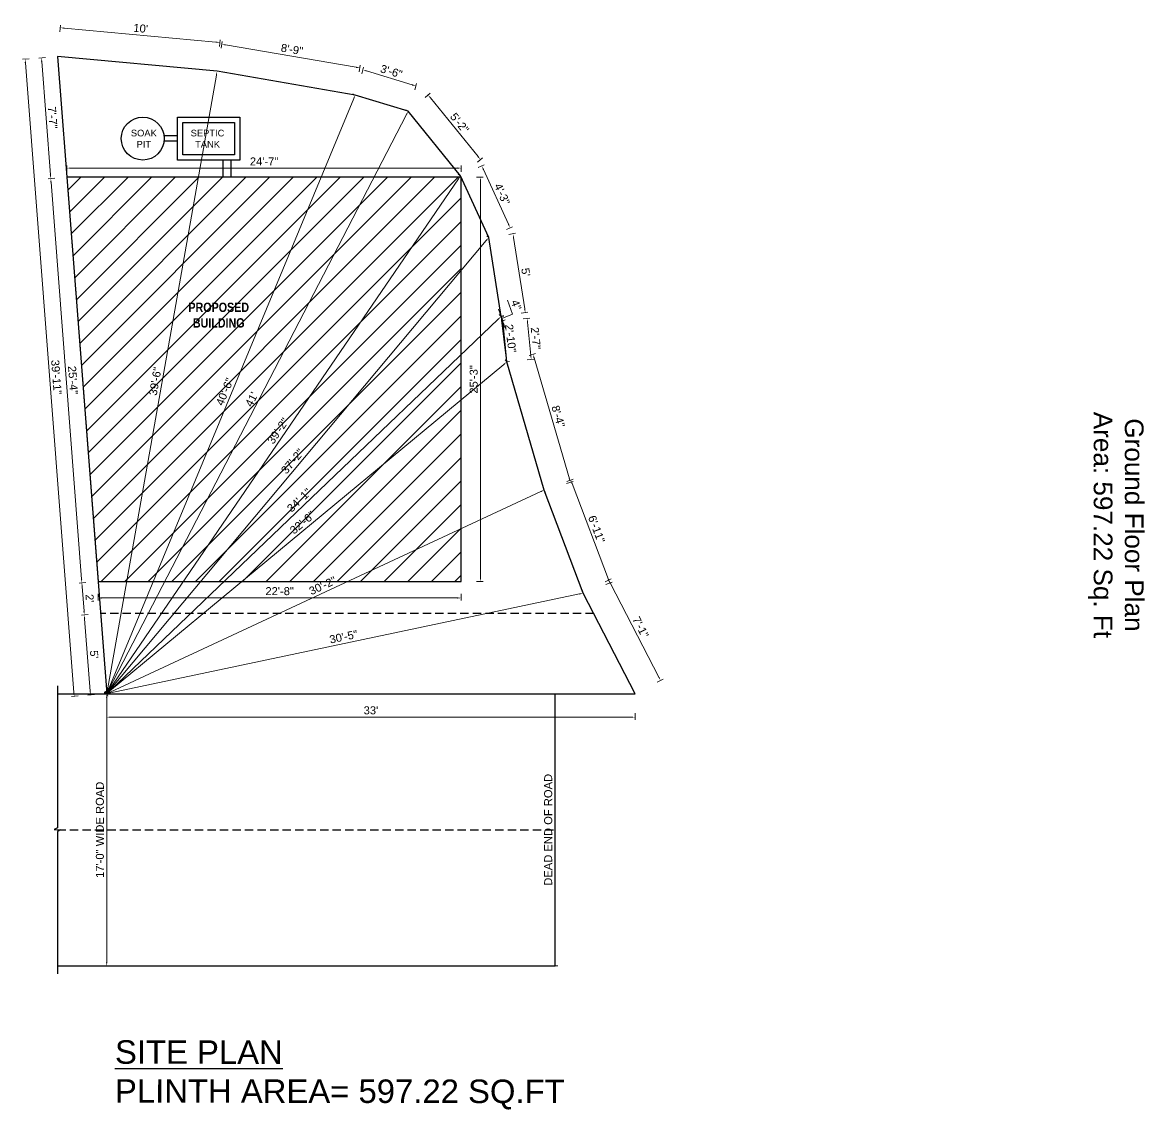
# Model space of a CAD drawing. Header units: inches. Extents: x 100101 to 119806, y -2288 to 8641.
# Drawn here: x 111390 to 112231, y 886 to 1701 of the extents above; entities that cross this region are included whole.
import ezdxf

# ---------------------------------------------------------------- set-up
doc = ezdxf.new("R2010")
doc.units = ezdxf.units.IN
doc.header["$LTSCALE"] = 0.5
doc.header["$MEASUREMENT"] = 0
doc.header["$PDMODE"] = 66
doc.linetypes.add('DASHED2', pattern=[0.375, 0.25, -0.125])
doc.layers.add('DIMENSION', color=5, linetype='Continuous')
doc.layers.add('plan wall', color=7, linetype='Continuous')
for name, color, linetype, lineweight in [('door', 202, 'Continuous', 5), ('steps', 253, 'Continuous', 20), ('Toilet', 7, 'Continuous', 25), ('WALL - A', 1, 'Continuous', 40)]:
    doc.layers.add(name, color=color, linetype=linetype, lineweight=lineweight)
doc.styles.add('Lettring Text', font='arial.ttf')
doc.styles.get("Standard").update_dxf_attribs({"font": 'arial.ttf'})
doc.dimstyles.new('Copy of Standard', dxfattribs={"dimtxt": 6, "dimasz": 2.875, "dimexe": 2, "dimexo": 4, "dimgap": 2, "dimtad": 1, "dimdec": 0, "dimrnd": 1, "dimzin": 0, "dimdsep": 46, "dimlunit": 4, "dimtxsty": 'Lettring Text', "dimcen": 0.1, "dimclrd": 7, "dimclre": 7, "dimclrt": 7, "dimazin": 0, "dimtfac": 0.645, "dimtdec": 0, "dimtmove": 1, "dimatfit": 0, "dimfxl": 3, "dimfxlon": 1, "dimtfillclr": 256, "dimtolj": 1, "dimtzin": 0, "dimlwd": -1, "dimlwe": -1, "dimarcsym": 2})

# ---------------------------------------------------------------- blocks, each defined once
blk = doc.blocks.new('*D1067')
at = {"layer": 'Defpoints', "color": 0, "ltscale": 0.5, "transparency": 16777216}
for p in [(111418.38, 1696.77), (111416.38, 1675.16), (111535.89, 1664.12)]:
    blk.add_point(p, dxfattribs=at)
at = {"layer": 'steps', "color": 7, "ltscale": 0.5, "transparency": 16777216}
for p, q in [((111418.1, 1693.78), (111418.56, 1698.76)), ((111535.03, 1685.99), (111421.24, 1696.5)), ((111537.61, 1682.74), (111538.07, 1687.72))]:
    blk.add_line(p, q, dxfattribs=at)
for points in [[(111421.29, 1696.98), (111421.2, 1696.02), (111418.38, 1696.77)], [(111535.07, 1686.47), (111534.98, 1685.51), (111537.89, 1685.72)]]:
    blk.add_solid(points, dxfattribs=at)
at = {"layer": 'steps', "color": 7, "ltscale": 0.5, "transparency": 16777216, "insert": (111478.6, 1696.29), "char_height": 6, "attachment_point": 5, "rotation": 354.72129, "style": 'Lettring Text'}
blk.add_mtext("\\A1;10'", dxfattribs=at)
blk = doc.blocks.new('*D1068')
at = {"layer": 'Defpoints', "color": 0, "ltscale": 0.5, "transparency": 16777216}
for p in [(111539.37, 1684.39), (111535.89, 1664.12), (111639.4, 1646.36)]:
    blk.add_point(p, dxfattribs=at)
at = {"layer": 'steps', "color": 7, "ltscale": 0.5, "transparency": 16777216}
for p, q in [((111538.86, 1681.44), (111539.71, 1686.37)), ((111640.05, 1667.12), (111542.21, 1683.91)), ((111642.38, 1663.68), (111643.22, 1668.6))]:
    blk.add_line(p, q, dxfattribs=at)
for points in [[(111542.29, 1684.38), (111542.12, 1683.44), (111539.37, 1684.39)], [(111640.13, 1667.59), (111639.97, 1666.65), (111642.88, 1666.63)]]:
    blk.add_solid(points, dxfattribs=at)
at = {"layer": 'steps', "color": 7, "ltscale": 0.5, "transparency": 16777216, "insert": (111591.98, 1680.5), "char_height": 6, "attachment_point": 5, "rotation": 350.26378, "style": 'Lettring Text'}
blk.add_mtext('\\A1;8\'-9"', dxfattribs=at)
blk = doc.blocks.new('*D1069')
at = {"layer": 'Defpoints', "color": 0, "ltscale": 0.5, "transparency": 16777216}
for p in [(111645.14, 1665.2), (111639.4, 1646.36), (111679.12, 1634.26)]:
    blk.add_point(p, dxfattribs=at)
at = {"layer": 'steps', "color": 7, "ltscale": 0.5, "transparency": 16777216}
for p, q in [((111644.27, 1662.33), (111645.72, 1667.11)), ((111682.11, 1653.94), (111647.89, 1664.36)), ((111683.99, 1650.24), (111685.44, 1655.02))]:
    blk.add_line(p, q, dxfattribs=at)
for points in [[(111648.03, 1664.82), (111647.75, 1663.9), (111645.14, 1665.2)], [(111682.25, 1654.4), (111681.97, 1653.48), (111684.86, 1653.11)]]:
    blk.add_solid(points, dxfattribs=at)
at = {"layer": 'steps', "color": 7, "ltscale": 0.5, "transparency": 16777216, "insert": (111666.47, 1664), "char_height": 6, "attachment_point": 5, "rotation": 343.06803, "style": 'Lettring Text'}
blk.add_mtext('\\A1;3\'-6"', dxfattribs=at)
blk = doc.blocks.new('*D1070')
at = {"layer": 'Defpoints', "color": 0, "ltscale": 0.5, "transparency": 16777216}
for p in [(111694.06, 1646.36), (111679.12, 1634.26), (111718.32, 1585.86)]:
    blk.add_point(p, dxfattribs=at)
at = {"layer": 'steps', "color": 7, "ltscale": 0.5, "transparency": 16777216}
for p, q in [((111691.73, 1644.48), (111695.62, 1647.62)), ((111731.45, 1600.2), (111695.87, 1644.13)), ((111730.93, 1596.08), (111734.82, 1599.22))]:
    blk.add_line(p, q, dxfattribs=at)
for points in [[(111696.25, 1644.43), (111695.5, 1643.83), (111694.06, 1646.36)], [(111731.82, 1600.5), (111731.08, 1599.9), (111733.26, 1597.96)]]:
    blk.add_solid(points, dxfattribs=at)
at = {"layer": 'steps', "color": 7, "ltscale": 0.5, "transparency": 16777216, "insert": (111717.6, 1625.35), "char_height": 6, "attachment_point": 5, "rotation": 309.00306, "style": 'Lettring Text'}
blk.add_mtext('\\A1;5\'-2"', dxfattribs=at)
blk = doc.blocks.new('*D1071')
at = {"layer": 'Defpoints', "color": 0, "ltscale": 0.5, "transparency": 16777216}
for p in [(111734.32, 1593.17), (111718.32, 1585.86), (111739.45, 1539.55)]:
    blk.add_point(p, dxfattribs=at)
at = {"layer": 'steps', "color": 7, "ltscale": 0.5, "transparency": 16777216}
for p, q in [((111731.59, 1591.92), (111736.14, 1594)), ((111754.26, 1549.46), (111735.51, 1590.55)), ((111752.73, 1545.6), (111757.27, 1547.68))]:
    blk.add_line(p, q, dxfattribs=at)
for points in [[(111735.95, 1590.75), (111735.08, 1590.35), (111734.32, 1593.17)], [(111754.7, 1549.66), (111753.83, 1549.27), (111755.45, 1546.85)]]:
    blk.add_solid(points, dxfattribs=at)
at = {"layer": 'steps', "color": 7, "ltscale": 0.5, "transparency": 16777216, "insert": (111749.5, 1572.11), "char_height": 6, "attachment_point": 5, "rotation": 294.52682, "style": 'Lettring Text'}
blk.add_mtext('\\A1;4\'-3"', dxfattribs=at)
blk = doc.blocks.new('*D1072')
at = {"layer": 'Defpoints', "color": 0, "ltscale": 0.5, "transparency": 16777216}
for p in [(111739.45, 1539.55), (111757.56, 1542.39), (111748.72, 1480.43)]:
    blk.add_point(p, dxfattribs=at)
at = {"layer": 'steps', "color": 7, "ltscale": 0.5, "transparency": 16777216}
for p, q in [((111754.6, 1541.92), (111759.54, 1542.7)), ((111766.39, 1486.11), (111758.01, 1539.55)), ((111763.87, 1482.8), (111768.81, 1483.57))]:
    blk.add_line(p, q, dxfattribs=at)
for points in [[(111758.48, 1539.62), (111757.53, 1539.47), (111757.56, 1542.39)], [(111766.86, 1486.18), (111765.91, 1486.03), (111766.83, 1483.26)]]:
    blk.add_solid(points, dxfattribs=at)
at = {"layer": 'steps', "color": 7, "ltscale": 0.5, "transparency": 16777216, "insert": (111767.19, 1513.61), "char_height": 6, "attachment_point": 5, "rotation": 278.91029, "style": 'Lettring Text'}
blk.add_mtext("\\A1;5'", dxfattribs=at)
blk = doc.blocks.new('*D1073')
at = {"layer": 'Defpoints', "color": 0, "ltscale": 0.5, "transparency": 16777216}
for p in [(111749.9, 1477.11), (111768.21, 1478.95), (111753, 1446.34)]:
    blk.add_point(p, dxfattribs=at)
at = {"layer": 'steps', "color": 7, "ltscale": 0.5, "transparency": 16777216}
for p, q in [((111765.22, 1478.65), (111770.2, 1479.15)), ((111771.02, 1451.04), (111768.49, 1476.09)), ((111768.32, 1447.88), (111773.3, 1448.38))]:
    blk.add_line(p, q, dxfattribs=at)
for points in [[(111768.97, 1476.14), (111768.02, 1476.04), (111768.21, 1478.95)], [(111771.49, 1451.09), (111770.54, 1450.99), (111771.31, 1448.18)]]:
    blk.add_solid(points, dxfattribs=at)
at = {"layer": 'steps', "color": 7, "ltscale": 0.5, "transparency": 16777216, "insert": (111774.74, 1464.07), "char_height": 6, "attachment_point": 5, "rotation": 275.753, "style": 'Lettring Text'}
blk.add_mtext('\\A1;2\'-7"', dxfattribs=at)
blk = doc.blocks.new('*D1074')
at = {"layer": 'Defpoints', "color": 0, "ltscale": 0.5, "transparency": 16777216}
for p in [(111772.65, 1452.08), (111753, 1446.34), (111781.05, 1350.35)]:
    blk.add_point(p, dxfattribs=at)
at = {"layer": 'steps', "color": 7, "ltscale": 0.5, "transparency": 16777216}
for p, q in [((111769.77, 1451.24), (111774.57, 1452.64)), ((111799.89, 1358.85), (111773.46, 1449.32)), ((111797.82, 1355.25), (111802.62, 1356.66))]:
    blk.add_line(p, q, dxfattribs=at)
for points in [[(111773.92, 1449.45), (111773, 1449.18), (111772.65, 1452.08)], [(111800.35, 1358.99), (111799.44, 1358.72), (111800.7, 1356.1)]]:
    blk.add_solid(points, dxfattribs=at)
at = {"layer": 'steps', "color": 7, "ltscale": 0.5, "transparency": 16777216, "insert": (111791.54, 1405.51), "char_height": 6, "attachment_point": 5, "rotation": 286.28903, "style": 'Lettring Text'}
blk.add_mtext('\\A1;8\'-4"', dxfattribs=at)
blk = doc.blocks.new('*D1075')
at = {"layer": 'Defpoints', "color": 0, "ltscale": 0.5, "transparency": 16777216}
for p in [(111800.91, 1357.86), (111781.05, 1350.35), (111810.27, 1273.03)]:
    blk.add_point(p, dxfattribs=at)
at = {"layer": 'steps', "color": 7, "ltscale": 0.5, "transparency": 16777216}
for p, q in [((111798.11, 1356.8), (111802.79, 1358.56)), ((111829.11, 1283.22), (111801.93, 1355.17)), ((111827.32, 1279.47), (111832, 1281.24))]:
    blk.add_line(p, q, dxfattribs=at)
for points in [[(111802.38, 1355.34), (111801.48, 1355), (111800.91, 1357.86)], [(111829.56, 1283.39), (111828.67, 1283.05), (111830.13, 1280.53)]]:
    blk.add_solid(points, dxfattribs=at)
at = {"layer": 'steps', "color": 7, "ltscale": 0.5, "transparency": 16777216, "insert": (111820.26, 1320.98), "char_height": 6, "attachment_point": 5, "rotation": 290.69781, "style": 'Lettring Text'}
blk.add_mtext('\\A1;6\'-11"', dxfattribs=at)
blk = doc.blocks.new('*D1076')
at = {"layer": 'Defpoints', "color": 0, "ltscale": 0.5, "transparency": 16777216}
for p in [(111829.43, 1282.92), (111810.27, 1273.03), (111849.15, 1197.73)]:
    blk.add_point(p, dxfattribs=at)
at = {"layer": 'steps', "color": 7, "ltscale": 0.5, "transparency": 16777216}
for p, q in [((111826.77, 1281.55), (111831.21, 1283.84)), ((111866.99, 1210.18), (111830.75, 1280.37)), ((111865.65, 1206.25), (111870.09, 1208.55))]:
    blk.add_line(p, q, dxfattribs=at)
for points in [[(111831.18, 1280.59), (111830.32, 1280.15), (111829.43, 1282.92)], [(111867.42, 1210.4), (111866.57, 1209.96), (111868.31, 1207.63)]]:
    blk.add_solid(points, dxfattribs=at)
at = {"layer": 'steps', "color": 7, "ltscale": 0.5, "transparency": 16777216, "insert": (111853.33, 1247.58), "char_height": 6, "attachment_point": 5, "rotation": 297.3116, "style": 'Lettring Text'}
blk.add_mtext('\\A1;7\'-1"', dxfattribs=at)
blk = doc.blocks.new('*D1077')
at = {"layer": 'Defpoints', "color": 0, "ltscale": 0.5, "transparency": 16777216}
for p in [(111453.15, 1197.73), (111849.15, 1197.73), (111849.15, 1180.14)]:
    blk.add_point(p, dxfattribs=at)
at = {"layer": 'steps', "color": 7, "ltscale": 0.5, "transparency": 16777216}
for p, q in [((111453.15, 1183.14), (111453.15, 1178.14)), ((111456.02, 1180.14), (111846.27, 1180.14)), ((111849.15, 1183.14), (111849.15, 1178.14))]:
    blk.add_line(p, q, dxfattribs=at)
for points in [[(111456.02, 1180.62), (111456.02, 1179.66), (111453.15, 1180.14)], [(111846.27, 1180.62), (111846.27, 1179.66), (111849.15, 1180.14)]]:
    blk.add_solid(points, dxfattribs=at)
at = {"layer": 'steps', "color": 7, "ltscale": 0.5, "transparency": 16777216, "insert": (111651.15, 1185.2), "char_height": 6, "attachment_point": 5, "style": 'Lettring Text'}
blk.add_mtext("\\A1;33'", dxfattribs=at)
blk = doc.blocks.new('*D1078')
at = {"layer": 'Defpoints', "color": 0, "ltscale": 0.5, "transparency": 16777216}
for p in [(111416.38, 1675.16), (111428.75, 1195.85), (111453.15, 1197.73)]:
    blk.add_point(p, dxfattribs=at)
at = {"layer": 'steps', "color": 7, "ltscale": 0.5, "transparency": 16777216}
for p, q in [((111394.97, 1673.51), (111389.99, 1673.13)), ((111392.2, 1670.41), (111428.53, 1198.72)), ((111431.74, 1196.08), (111426.75, 1195.7))]:
    blk.add_line(p, q, dxfattribs=at)
for points in [[(111392.68, 1670.45), (111391.73, 1670.38), (111391.98, 1673.28)], [(111429.01, 1198.76), (111428.05, 1198.68), (111428.75, 1195.85)]]:
    blk.add_solid(points, dxfattribs=at)
at = {"layer": 'steps', "color": 7, "ltscale": 0.5, "transparency": 16777216, "insert": (111415.42, 1434.96), "char_height": 6, "attachment_point": 5, "rotation": 274.40348, "style": 'Lettring Text'}
blk.add_mtext('\\A1;39\'-11"', dxfattribs=at)
blk = doc.blocks.new('*D1079')
at = {"layer": 'Defpoints', "color": 0, "ltscale": 0.5, "transparency": 16777216}
for p in [(111423.35, 1591.57), (111423.35, 1584.73), (111718.84, 1584.73)]:
    blk.add_point(p, dxfattribs=at)
at = {"layer": 'steps', "color": 7, "ltscale": 0.5, "transparency": 16777216}
for p, q in [((111423.35, 1588.73), (111423.35, 1593.57)), ((111715.96, 1591.57), (111426.22, 1591.57)), ((111718.84, 1588.73), (111718.84, 1593.57))]:
    blk.add_line(p, q, dxfattribs=at)
for points in [[(111426.22, 1592.05), (111426.22, 1591.09), (111423.35, 1591.57)], [(111715.96, 1592.05), (111715.96, 1591.09), (111718.84, 1591.57)]]:
    blk.add_solid(points, dxfattribs=at)
at = {"layer": 'steps', "color": 7, "ltscale": 0.5, "transparency": 16777216, "insert": (111571.09, 1596.58), "char_height": 6, "attachment_point": 5, "style": 'Lettring Text'}
blk.add_mtext('\\A1;24\'-7"', dxfattribs=at)
blk = doc.blocks.new('*D1080')
at = {"layer": 'Defpoints', "color": 0, "ltscale": 0.5, "transparency": 16777216}
for p in [(111423.35, 1584.73), (111434.51, 1280.8), (111446.68, 1281.73)]:
    blk.add_point(p, dxfattribs=at)
at = {"layer": 'steps', "color": 7, "ltscale": 0.5, "transparency": 16777216}
for p, q in [((111414.17, 1584.03), (111409.19, 1583.64)), ((111411.4, 1580.93), (111434.29, 1283.66)), ((111437.51, 1281.03), (111432.52, 1280.64))]:
    blk.add_line(p, q, dxfattribs=at)
for points in [[(111411.88, 1580.97), (111410.92, 1580.89), (111411.18, 1583.8)], [(111434.77, 1283.7), (111433.82, 1283.63), (111434.51, 1280.8)]]:
    blk.add_solid(points, dxfattribs=at)
at = {"layer": 'steps', "color": 7, "ltscale": 0.5, "transparency": 16777216, "insert": (111427.9, 1432.69), "char_height": 6, "attachment_point": 5, "rotation": 274.40348, "style": 'Lettring Text'}
blk.add_mtext('\\A1;25\'-4"', dxfattribs=at)
blk = doc.blocks.new('*D1081')
at = {"layer": 'Defpoints', "color": 0, "ltscale": 0.5, "transparency": 16777216}
for p in [(111446.68, 1281.73), (111718.84, 1281.73), (111718.84, 1269.46)]:
    blk.add_point(p, dxfattribs=at)
at = {"layer": 'steps', "color": 7, "ltscale": 0.5, "transparency": 16777216}
for p, q in [((111446.68, 1272.46), (111446.68, 1267.46)), ((111718.84, 1272.46), (111718.84, 1267.46)), ((111449.55, 1269.46), (111715.96, 1269.46))]:
    blk.add_line(p, q, dxfattribs=at)
for points in [[(111449.55, 1269.94), (111449.55, 1268.98), (111446.68, 1269.46)], [(111715.96, 1269.94), (111715.96, 1268.98), (111718.84, 1269.46)]]:
    blk.add_solid(points, dxfattribs=at)
at = {"layer": 'steps', "color": 7, "ltscale": 0.5, "transparency": 16777216, "insert": (111582.76, 1274.53), "char_height": 6, "attachment_point": 5, "style": 'Lettring Text'}
blk.add_mtext('\\A1;22\'-8"', dxfattribs=at)
blk = doc.blocks.new('*D1082')
at = {"layer": 'Defpoints', "color": 0, "ltscale": 0.5, "transparency": 16777216}
for p in [(111718.84, 1584.73), (111733.3, 1584.73), (111718.84, 1281.73)]:
    blk.add_point(p, dxfattribs=at)
at = {"layer": 'steps', "color": 7, "ltscale": 0.5, "transparency": 16777216}
for p, q in [((111730.3, 1584.73), (111735.3, 1584.73)), ((111733.3, 1284.61), (111733.3, 1581.86)), ((111730.3, 1281.73), (111735.3, 1281.73))]:
    blk.add_line(p, q, dxfattribs=at)
for points in [[(111732.82, 1581.86), (111733.78, 1581.86), (111733.3, 1584.73)], [(111732.82, 1284.61), (111733.78, 1284.61), (111733.3, 1281.73)]]:
    blk.add_solid(points, dxfattribs=at)
at = {"layer": 'steps', "color": 7, "ltscale": 0.5, "transparency": 16777216, "insert": (111728.23, 1433.23), "char_height": 6, "attachment_point": 5, "rotation": 90, "style": 'Lettring Text'}
blk.add_mtext('\\A1;25\'-3"', dxfattribs=at)
blk = doc.blocks.new('*D1083')
at = {"layer": 'Defpoints', "color": 0, "ltscale": 0.5, "transparency": 16777216}
for p in [(111535.89, 1664.12), (111453.15, 1197.73), (111453.15, 1197.73)]:
    blk.add_point(p, dxfattribs=at)
at = {"layer": 'steps', "color": 7, "ltscale": 0.5, "transparency": 16777216}
for p, q in [((111535.39, 1661.29), (111453.65, 1200.56)), ((111535.89, 1664.12), (111533.92, 1664.47)), ((111453.15, 1197.73), (111451.18, 1198.08))]:
    blk.add_line(p, q, dxfattribs=at)
for points in [[(111534.92, 1661.37), (111535.86, 1661.2), (111535.89, 1664.12)], [(111453.18, 1200.65), (111454.12, 1200.48), (111453.15, 1197.73)]]:
    blk.add_solid(points, dxfattribs=at)
at = {"layer": 'steps', "color": 7, "ltscale": 0.5, "transparency": 16777216, "insert": (111489.53, 1431.81), "char_height": 6, "attachment_point": 5, "rotation": 79.93926, "style": 'Lettring Text'}
blk.add_mtext('\\A1;39\'-6"', dxfattribs=at)
blk = doc.blocks.new('*D1084')
at = {"layer": 'Defpoints', "color": 0, "ltscale": 0.5, "transparency": 16777216}
for p in [(111739.45, 1539.55), (111739.45, 1539.55), (111453.15, 1197.73)]:
    blk.add_point(p, dxfattribs=at)
at = {"layer": 'steps', "color": 7, "ltscale": 0.5, "transparency": 16777216}
for p, q in [((111739.45, 1539.55), (111737.92, 1540.83)), ((111454.99, 1199.94), (111737.61, 1537.34)), ((111453.15, 1197.73), (111451.61, 1199.02))]:
    blk.add_line(p, q, dxfattribs=at)
for points in [[(111737.24, 1537.65), (111737.98, 1537.04), (111739.45, 1539.55)], [(111454.63, 1200.24), (111455.36, 1199.63), (111453.15, 1197.73)]]:
    blk.add_solid(points, dxfattribs=at)
at = {"layer": 'steps', "color": 7, "ltscale": 0.5, "transparency": 16777216, "insert": (111592.42, 1371.89), "char_height": 6, "attachment_point": 5, "rotation": 50.05013, "style": 'Lettring Text'}
blk.add_mtext('\\A1;37\'-2"', dxfattribs=at)
blk = doc.blocks.new('*D1085')
at = {"layer": 'Defpoints', "color": 0, "ltscale": 0.5, "transparency": 16777216}
for p in [(111748.72, 1480.43), (111453.15, 1197.73), (111453.15, 1197.73)]:
    blk.add_point(p, dxfattribs=at)
at = {"layer": 'steps', "color": 7, "ltscale": 0.5, "transparency": 16777216}
for p, q in [((111748.72, 1480.43), (111747.34, 1481.87)), ((111746.65, 1478.44), (111455.22, 1199.72)), ((111453.15, 1197.73), (111451.76, 1199.18))]:
    blk.add_line(p, q, dxfattribs=at)
for points in [[(111746.32, 1478.79), (111746.98, 1478.09), (111748.72, 1480.43)], [(111454.89, 1200.07), (111455.56, 1199.37), (111453.15, 1197.73)]]:
    blk.add_solid(points, dxfattribs=at)
at = {"layer": 'steps', "color": 7, "ltscale": 0.5, "transparency": 16777216, "insert": (111597.43, 1342.74), "char_height": 6, "attachment_point": 5, "rotation": 43.72363, "style": 'Lettring Text'}
blk.add_mtext('\\A1;34\'-1"', dxfattribs=at)
blk = doc.blocks.new('*D1086')
at = {"layer": 'Defpoints', "color": 0, "ltscale": 0.5, "transparency": 16777216}
for p in [(111753, 1446.34), (111453.15, 1197.73), (111453.15, 1197.73)]:
    blk.add_point(p, dxfattribs=at)
at = {"layer": 'steps', "color": 7, "ltscale": 0.5, "transparency": 16777216}
for p, q in [((111753, 1446.34), (111751.73, 1447.87)), ((111750.79, 1444.5), (111455.36, 1199.57)), ((111453.15, 1197.73), (111451.87, 1199.27))]:
    blk.add_line(p, q, dxfattribs=at)
for points in [[(111750.48, 1444.87), (111751.1, 1444.13), (111753, 1446.34)], [(111455.05, 1199.94), (111455.67, 1199.2), (111453.15, 1197.73)]]:
    blk.add_solid(points, dxfattribs=at)
at = {"layer": 'steps', "color": 7, "ltscale": 0.5, "transparency": 16777216, "insert": (111599.84, 1325.93), "char_height": 6, "attachment_point": 5, "rotation": 39.66118, "style": 'Lettring Text'}
blk.add_mtext('\\A1;32\'-6"', dxfattribs=at)
blk = doc.blocks.new('*D1087')
at = {"layer": 'Defpoints', "color": 0, "ltscale": 0.5, "transparency": 16777216}
for p in [(111781.05, 1350.35), (111453.15, 1197.73), (111453.15, 1197.73)]:
    blk.add_point(p, dxfattribs=at)
at = {"layer": 'steps', "color": 7, "ltscale": 0.5, "transparency": 16777216}
for p, q in [((111778.44, 1349.14), (111455.75, 1198.95)), ((111781.05, 1350.35), (111781.89, 1348.54)), ((111453.15, 1197.73), (111453.99, 1195.92))]:
    blk.add_line(p, q, dxfattribs=at)
for points in [[(111778.24, 1349.57), (111778.65, 1348.71), (111781.05, 1350.35)], [(111455.55, 1199.38), (111455.96, 1198.51), (111453.15, 1197.73)]]:
    blk.add_solid(points, dxfattribs=at)
at = {"layer": 'steps', "color": 7, "ltscale": 0.5, "transparency": 16777216, "insert": (111614.96, 1278.64), "char_height": 6, "attachment_point": 5, "rotation": 24.95921, "style": 'Lettring Text'}
blk.add_mtext('\\A1;30\'-2"', dxfattribs=at)
blk = doc.blocks.new('*D1088')
at = {"layer": 'Defpoints', "color": 0, "ltscale": 0.5, "transparency": 16777216}
for p in [(111810.27, 1273.03), (111810.27, 1273.03), (111453.15, 1197.73)]:
    blk.add_point(p, dxfattribs=at)
at = {"layer": 'steps', "color": 7, "ltscale": 0.5, "transparency": 16777216}
for p, q in [((111455.96, 1198.33), (111807.45, 1272.43)), ((111810.27, 1273.03), (111809.85, 1274.98)), ((111453.15, 1197.73), (111452.73, 1199.69))]:
    blk.add_line(p, q, dxfattribs=at)
for points in [[(111807.35, 1272.9), (111807.55, 1271.96), (111810.27, 1273.03)], [(111455.86, 1198.8), (111456.06, 1197.86), (111453.15, 1197.73)]]:
    blk.add_solid(points, dxfattribs=at)
at = {"layer": 'steps', "color": 7, "ltscale": 0.5, "transparency": 16777216, "insert": (111630.66, 1240.34), "char_height": 6, "attachment_point": 5, "rotation": 11.90546, "style": 'Lettring Text'}
blk.add_mtext('\\A1;30\'-5"', dxfattribs=at)
blk = doc.blocks.new('*D1089')
at = {"layer": 'Defpoints', "color": 0, "ltscale": 0.5, "transparency": 16777216}
for p in [(111748.72, 1480.43), (111753, 1446.34), (111753, 1446.34)]:
    blk.add_point(p, dxfattribs=at)
at = {"layer": 'steps', "color": 7, "ltscale": 0.5, "transparency": 16777216}
for p, q in [((111748.72, 1480.43), (111750.71, 1480.67)), ((111749.08, 1477.57), (111752.64, 1449.19)), ((111753, 1446.34), (111754.99, 1446.58))]:
    blk.add_line(p, q, dxfattribs=at)
for points in [[(111749.56, 1477.63), (111748.61, 1477.51), (111748.72, 1480.43)], [(111753.12, 1449.25), (111752.17, 1449.13), (111753, 1446.34)]]:
    blk.add_solid(points, dxfattribs=at)
at = {"layer": 'steps', "color": 7, "ltscale": 0.5, "transparency": 16777216, "insert": (111755.89, 1464.01), "char_height": 6, "attachment_point": 5, "rotation": 277.1541, "style": 'Lettring Text'}
blk.add_mtext('\\A1;2\'-10"', dxfattribs=at)
blk = doc.blocks.new('*D1090')
at = {"layer": 'Defpoints', "color": 0, "ltscale": 0.5, "transparency": 16777216}
for p in [(111748.72, 1480.43), (111748.72, 1480.43), (111749.9, 1477.11)]:
    blk.add_point(p, dxfattribs=at)
at = {"layer": 'steps', "color": 7, "ltscale": 0.5, "transparency": 16777216}
for p, q in [((111757.26, 1482.13), (111753.53, 1492.62)), ((111747.76, 1483.14), (111746.8, 1485.84)), ((111748.72, 1480.43), (111750.61, 1481.1)), ((111749.9, 1477.11), (111748.72, 1480.43)), ((111749.9, 1477.11), (111748.72, 1480.43)), ((111749.31, 1478.77), (111757.26, 1482.13)), ((111749.9, 1477.11), (111751.79, 1477.78)), ((111750.87, 1474.4), (111751.83, 1471.69))]:
    blk.add_line(p, q, dxfattribs=at)
for points in [[(111748.21, 1483.3), (111747.31, 1482.97), (111748.72, 1480.43)], [(111751.32, 1474.56), (111750.41, 1474.24), (111749.9, 1477.11)]]:
    blk.add_solid(points, dxfattribs=at)
at = {"layer": 'steps', "color": 7, "ltscale": 0.5, "transparency": 16777216, "insert": (111760.11, 1489.05), "char_height": 6, "attachment_point": 5, "rotation": 289.55693, "style": 'Lettring Text'}
blk.add_mtext('\\A1;4"', dxfattribs=at)
blk = doc.blocks.new('*D1091')
at = {"layer": 'Defpoints', "color": 0, "ltscale": 0.5, "transparency": 16777216}
for p in [(111789.15, 1197.73), (111789.15, 1197.73), (111789.15, 993.73)]:
    blk.add_point(p, dxfattribs=at)
at = {"layer": 'steps', "color": 7, "ltscale": 0.5, "transparency": 16777216}
for p, q in [((111789.15, 1197.73), (111791.15, 1197.73)), ((111789.15, 996.61), (111789.15, 1194.86)), ((111789.15, 993.73), (111791.15, 993.73))]:
    blk.add_line(p, q, dxfattribs=at)
for points in [[(111788.67, 1194.86), (111789.63, 1194.86), (111789.15, 1197.73)], [(111788.67, 996.61), (111789.63, 996.61), (111789.15, 993.73)]]:
    blk.add_solid(points, dxfattribs=at)
at = {"layer": 'steps', "color": 7, "ltscale": 0.5, "transparency": 16777216, "insert": (111784.04, 1095.73), "char_height": 6, "attachment_point": 5, "rotation": 90, "style": 'Lettring Text'}
blk.add_mtext('\\A1;DEAD END OF ROAD', dxfattribs=at)
blk = doc.blocks.new('*D1092')
at = {"layer": 'Defpoints', "color": 0, "ltscale": 0.5, "transparency": 16777216}
for p in [(111651.15, 1197.73), (111453.15, 993.73), (111651.15, 993.73)]:
    blk.add_point(p, dxfattribs=at)
at = {"layer": 'steps', "color": 7, "ltscale": 0.5, "transparency": 16777216}
for p, q in [((111456.15, 1197.73), (111451.15, 1197.73)), ((111453.15, 1194.86), (111453.15, 996.61)), ((111456.15, 993.73), (111451.15, 993.73))]:
    blk.add_line(p, q, dxfattribs=at)
for points in [[(111452.67, 1194.86), (111453.63, 1194.86), (111453.15, 1197.73)], [(111452.67, 996.61), (111453.63, 996.61), (111453.15, 993.73)]]:
    blk.add_solid(points, dxfattribs=at)
at = {"layer": 'steps', "color": 7, "ltscale": 0.5, "transparency": 16777216, "insert": (111448.04, 1095.73), "char_height": 6, "attachment_point": 5, "rotation": 90, "style": 'Lettring Text'}
blk.add_mtext('\\A1;17\'-0" WIDE ROAD', dxfattribs=at)
blk = doc.blocks.new('*D1093')
at = {"layer": 'Defpoints', "color": 0, "transparency": 16777216}
for p in [(111446.68, 1281.73), (111436.36, 1256.8), (111448.53, 1257.73)]:
    blk.add_point(p, dxfattribs=at)
at = {"layer": 'steps', "color": 7, "transparency": 16777216}
for p, q in [((111437.51, 1281.03), (111432.52, 1280.64)), ((111434.73, 1277.93), (111436.14, 1259.66)), ((111439.35, 1257.03), (111434.37, 1256.64))]:
    blk.add_line(p, q, dxfattribs=at)
for points in [[(111435.21, 1277.97), (111434.26, 1277.89), (111434.51, 1280.8)], [(111436.62, 1259.7), (111435.66, 1259.63), (111436.36, 1256.8)]]:
    blk.add_solid(points, dxfattribs=at)
at = {"layer": 'steps', "color": 7, "transparency": 16777216, "insert": (111440.44, 1269.18), "char_height": 6, "attachment_point": 5, "rotation": 274.40348, "style": 'Lettring Text'}
blk.add_mtext("\\A1;2'", dxfattribs=at)
blk = doc.blocks.new('*D1094')
at = {"layer": 'Defpoints', "color": 0, "transparency": 16777216}
for p in [(111448.53, 1257.73), (111440.98, 1196.8), (111453.15, 1197.73)]:
    blk.add_point(p, dxfattribs=at)
at = {"layer": 'steps', "color": 7, "transparency": 16777216}
for p, q in [((111439.35, 1257.03), (111434.37, 1256.64)), ((111436.58, 1253.93), (111440.76, 1199.66)), ((111443.97, 1197.03), (111438.99, 1196.64))]:
    blk.add_line(p, q, dxfattribs=at)
for points in [[(111437.06, 1253.97), (111436.11, 1253.89), (111436.36, 1256.8)], [(111441.24, 1199.7), (111440.28, 1199.63), (111440.98, 1196.8)]]:
    blk.add_solid(points, dxfattribs=at)
at = {"layer": 'steps', "color": 7, "transparency": 16777216, "insert": (111443.71, 1227.18), "char_height": 6, "attachment_point": 5, "rotation": 274.40348, "style": 'Lettring Text'}
blk.add_mtext("\\A1;5'", dxfattribs=at)
blk = doc.blocks.new('*D1095')
at = {"layer": 'Defpoints', "color": 0, "transparency": 16777216}
for p in [(111404.22, 1674.22), (111416.38, 1675.16), (111423.35, 1584.73)]:
    blk.add_point(p, dxfattribs=at)
at = {"layer": 'steps', "color": 7, "transparency": 16777216}
for p, q in [((111407.21, 1674.45), (111402.22, 1674.07)), ((111410.96, 1586.66), (111404.44, 1671.36)), ((111414.17, 1584.03), (111409.19, 1583.64))]:
    blk.add_line(p, q, dxfattribs=at)
for points in [[(111404.92, 1671.39), (111403.96, 1671.32), (111404.22, 1674.22)], [(111411.44, 1586.7), (111410.48, 1586.63), (111411.18, 1583.8)]]:
    blk.add_solid(points, dxfattribs=at)
at = {"layer": 'steps', "color": 7, "transparency": 16777216, "insert": (111412.68, 1629.39), "char_height": 6, "attachment_point": 5, "rotation": 274.40348, "style": 'Lettring Text'}
blk.add_mtext('\\A1;7\'-7"', dxfattribs=at)
blk = doc.blocks.new('*D1096')
at = {"layer": 'Defpoints', "color": 0, "ltscale": 0.5, "transparency": 16777216}
for p in [(111639.4, 1646.36), (111639.4, 1646.36), (111453.15, 1197.73)]:
    blk.add_point(p, dxfattribs=at)
at = {"layer": 'steps', "color": 7, "ltscale": 0.5, "transparency": 16777216}
for p, q in [((111454.25, 1200.39), (111638.3, 1643.7)), ((111639.4, 1646.36), (111637.56, 1647.12)), ((111453.15, 1197.73), (111451.3, 1198.5))]:
    blk.add_line(p, q, dxfattribs=at)
for points in [[(111637.86, 1643.88), (111638.74, 1643.52), (111639.4, 1646.36)], [(111453.81, 1200.57), (111454.69, 1200.2), (111453.15, 1197.73)]]:
    blk.add_solid(points, dxfattribs=at)
at = {"layer": 'steps', "color": 7, "ltscale": 0.5, "transparency": 16777216, "insert": (111541.6, 1423.99), "char_height": 6, "attachment_point": 5, "rotation": 67.45302, "style": 'Lettring Text'}
blk.add_mtext('\\A1;40\'-6"', dxfattribs=at)
blk = doc.blocks.new('*D1097')
at = {"layer": 'Defpoints', "color": 0, "ltscale": 0.5, "transparency": 16777216}
for p in [(111679.12, 1634.26), (111453.15, 1197.73), (111453.15, 1197.73)]:
    blk.add_point(p, dxfattribs=at)
at = {"layer": 'steps', "color": 7, "ltscale": 0.5, "transparency": 16777216}
for p, q in [((111677.8, 1631.71), (111454.47, 1200.29)), ((111679.12, 1634.26), (111677.35, 1635.18)), ((111453.15, 1197.73), (111451.37, 1198.65))]:
    blk.add_line(p, q, dxfattribs=at)
for points in [[(111677.38, 1631.93), (111678.23, 1631.49), (111679.12, 1634.26)], [(111454.04, 1200.51), (111454.89, 1200.07), (111453.15, 1197.73)]]:
    blk.add_solid(points, dxfattribs=at)
at = {"layer": 'steps', "color": 7, "ltscale": 0.5, "transparency": 16777216, "insert": (111561.68, 1418.3), "char_height": 6, "attachment_point": 5, "rotation": 62.63103, "style": 'Lettring Text'}
blk.add_mtext("\\A1;41'", dxfattribs=at)
blk = doc.blocks.new('*D1098')
at = {"layer": 'Defpoints', "color": 0, "ltscale": 0.5, "transparency": 16777216}
for p in [(111718.32, 1585.86), (111718.32, 1585.86), (111453.15, 1197.73)]:
    blk.add_point(p, dxfattribs=at)
at = {"layer": 'steps', "color": 7, "ltscale": 0.5, "transparency": 16777216}
for p, q in [((111454.77, 1200.11), (111716.7, 1583.49)), ((111718.32, 1585.86), (111716.67, 1586.99)), ((111453.15, 1197.73), (111451.5, 1198.86))]:
    blk.add_line(p, q, dxfattribs=at)
for points in [[(111716.3, 1583.76), (111717.09, 1583.22), (111718.32, 1585.86)], [(111454.37, 1200.38), (111455.16, 1199.84), (111453.15, 1197.73)]]:
    blk.add_solid(points, dxfattribs=at)
at = {"layer": 'steps', "color": 7, "ltscale": 0.5, "transparency": 16777216, "insert": (111581.55, 1394.66), "char_height": 6, "attachment_point": 5, "rotation": 55.65888, "style": 'Lettring Text'}
blk.add_mtext('\\A1;39\'-2"', dxfattribs=at)

msp = doc.modelspace()

# ---------------------------------------------------------------- hatches: boundary and pattern name
at = {"layer": 'door', "ltscale": 0.5}
h = msp.add_hatch(dxfattribs=at)
h.set_pattern_fill('ANSI31', color=256, scale=100)
h.paths.add_polyline_path([(111718.84, 1584.73), (111423.35, 1584.73), (111446.68, 1281.73), (111718.84, 1281.73)])
h.paths.add_polyline_path([(111606.57, 1267.86), (111628.64, 1278.14), (111623.43, 1289.35), (111601.35, 1279.07)], flags=9)
h.paths.add_polyline_path([(111594.46, 1313.38), (111613.2, 1328.93), (111605.31, 1338.45), (111586.56, 1322.9)], flags=24)
h.paths.add_polyline_path([(111592.95, 1329.84), (111610.55, 1346.67), (111602, 1355.61), (111584.41, 1338.78)], flags=24)
h.paths.add_polyline_path([(111589.38, 1358.58), (111605.02, 1377.25), (111595.54, 1385.19), (111579.9, 1366.52)], flags=24)
h.paths.add_polyline_path([(111579.83, 1381.11), (111593.57, 1401.22), (111583.36, 1408.19), (111569.62, 1388.08)], flags=24)
h.paths.add_polyline_path([(111564.12, 1409.36), (111570.52, 1421.73), (111559.54, 1427.41), (111553.14, 1415.05)], flags=24)
h.paths.add_polyline_path([(111493.54, 1418.75), (111497.79, 1442.73), (111485.62, 1444.89), (111481.36, 1420.91)], flags=24)
h.paths.add_polyline_path([(111542.73, 1410.49), (111552.07, 1432.98), (111540.65, 1437.72), (111531.32, 1415.23)], flags=24)
h.paths.add_polyline_path([(111511.16, 1468.51), (111563.09, 1468.51), (111563.09, 1494.53), (111511.16, 1494.53)], flags=24)

# ---------------------------------------------------------------- linework, layer by layer
at = {"layer": 'DIMENSION', "ltscale": 7}
for p, q in [((111506.14, 1615.66), (111496.11, 1615.66)), ((111506.14, 1611.66), (111496.11, 1611.66)), ((111540.05, 1597.47), (111540.05, 1584.73)), ((111546.05, 1597.47), (111546.05, 1584.73))]:
    msp.add_line(p, q, dxfattribs=at)
for points in [[(111506.14, 1629.84), (111552.88, 1629.84), (111552.88, 1597.47), (111506.14, 1597.47)], [(111510.14, 1625.84), (111548.88, 1625.84), (111548.88, 1601.47), (111510.14, 1601.47)]]:
    msp.add_lwpolyline(points, close=True, dxfattribs=at)
msp.add_circle((111480.16, 1613.66), 16.08, dxfattribs=at)
at = {"layer": 'Toilet'}
for p, q in [((111416.16, 1197.73), (111453.15, 1197.73)), ((111789.15, 993.73), (111789.15, 1197.73)), ((111416.16, 993.73), (111789.15, 993.73))]:
    msp.add_line(p, q, dxfattribs=at)
at = {"layer": 'Toilet', "color": 240, "true_color": 0xed1f24}
msp.add_lwpolyline([(111749.9, 1477.11), (111748.72, 1480.43), (111739.45, 1539.55), (111718.32, 1585.86), (111679.12, 1634.26), (111639.4, 1646.36), (111535.89, 1664.12), (111416.38, 1675.16), (111453.15, 1197.73), (111849.15, 1197.73), (111810.27, 1273.03), (111781.05, 1350.35), (111753, 1446.34)], close=True, dxfattribs=at)
at = {"layer": 'Toilet'}
msp.add_lwpolyline([(111718.84, 1584.73), (111423.35, 1584.73), (111446.68, 1281.73), (111718.84, 1281.73)], close=True, dxfattribs=at)
at = {"layer": 'Toilet', "linetype": 'Continuous'}
msp.add_lwpolyline([(111416.16, 1203.73), (111416.16, 1097.25), (111413.88, 1095.86), (111418.42, 1095.61), (111416.16, 1094.45), (111416.16, 987.73)], dxfattribs=at)
at = {"layer": 'WALL - A', "linetype": 'DASHED2', "lineweight": -3, "ltscale": 50}
for p, q in [((111818.16, 1257.73), (111448.53, 1257.73)), ((111416.15, 1095.73), (111789.15, 1095.73))]:
    msp.add_line(p, q, dxfattribs=at)

# ---------------------------------------------------------------- texts
at = {"color": 7, "linetype": 'ByBlock', "lineweight": 5, "insert": (112209.44, 1324.18), "char_height": 14, "width": 235.547, "attachment_point": 5, "rotation": 270}
msp.add_mtext('{\\fArial CE|b0|i0|c238|p34;Ground Floor Plan\\PArea: \\fArial CE|b0|i0|c0|p34;597.22\\fArial CE|b0|i0|c238|p34; Sq. Ft}', dxfattribs=at)
at = {"layer": 'plan wall', "ltscale": 3, "attachment_point": 7, "rotation": 359.9411}
for s, insert, char_height in [('{\\LSITE PLAN}', (111459.33, 920.18), 17.6118), ('{\\fArial TUR|b0|i0|c162|p34;PLINTH AREA=} {\\fArial TUR|b0|i0|c162|p34;5}97.22 {\\fArial TUR|b0|i0|c162|p34;SQ.FT}', (111459.33, 886.4), 17.61178)]:
    msp.add_mtext(s, dxfattribs=dict(at, insert=insert, char_height=char_height))
at = {"layer": 'steps', "color": 7, "ltscale": 0.3, "char_height": 5, "attachment_point": 8}
for s, insert in [('{\\fArial TUR|b0|i0|c162|p34;S}OAK PIT', (111480.95, 1606.99)), ('SEPTIC TANK', (111528.71, 1606.99))]:
    msp.add_mtext_dynamic_manual_height_columns(s, width=18.6213, gutter_width=40, heights=[0], dxfattribs=dict(at, insert=insert))
at = {"layer": 'steps', "color": 7, "ltscale": 0.3, "insert": (111537.09, 1490.76), "char_height": 7, "width": 55.268, "attachment_point": 2}
msp.add_mtext('{\\fTechnic|b1|i0|c2|p2;PROPOSED BUILDING}', dxfattribs=at)

# ---------------------------------------------------------------- dimensions: what is measured, and where the dimension line sits
at = {"layer": 'steps', "ltscale": 0.5}
for p1, p2, distance, picture, middle in [((111535.89, 1664.12), (111416.38, 1675.16), -21.7, '*D1067', (111478.6, 1696.29)), ((111639.4, 1646.36), (111535.89, 1664.12), -20.57, '*D1068', (111591.98, 1680.5)), ((111416.38, 1675.16), (111453.15, 1197.73), -24.47, '*D1078', (111415.42, 1434.96)), ((111679.12, 1634.26), (111639.4, 1646.36), -19.7, '*D1069', (111666.47, 1664)), ((111535.89, 1664.12), (111453.15, 1197.73), 0, '*D1083', (111489.53, 1431.81)), ((111453.15, 1197.73), (111639.4, 1646.36), 0, '*D1096', (111541.6, 1423.99)), ((111718.32, 1585.86), (111679.12, 1634.26), -19.23, '*D1070', (111717.6, 1625.35)), ((111679.12, 1634.26), (111453.15, 1197.73), 0, '*D1097', (111561.68, 1418.3)), ((111739.45, 1539.55), (111718.32, 1585.86), -17.59, '*D1071', (111749.5, 1572.11)), ((111423.35, 1584.73), (111446.68, 1281.73), -12.2, '*D1080', (111427.9, 1432.69)), ((111453.15, 1197.73), (111718.32, 1585.86), 0, '*D1098', (111581.55, 1394.66)), ((111453.15, 1197.73), (111739.45, 1539.55), 0, '*D1084', (111592.42, 1371.89)), ((111748.72, 1480.43), (111739.45, 1539.55), -18.33, '*D1072', (111767.19, 1513.61)), ((111748.72, 1480.43), (111453.15, 1197.73), 0, '*D1085', (111597.43, 1342.74)), ((111748.72, 1480.43), (111753, 1446.34), 0, '*D1089', (111755.89, 1464.01)), ((111753, 1446.34), (111749.9, 1477.11), -18.4, '*D1073', (111774.74, 1464.07)), ((111753, 1446.34), (111453.15, 1197.73), 0, '*D1086', (111599.84, 1325.93)), ((111781.05, 1350.35), (111753, 1446.34), -20.47, '*D1074', (111791.54, 1405.51)), ((111810.27, 1273.03), (111781.05, 1350.35), -21.23, '*D1075', (111820.26, 1320.98)), ((111781.05, 1350.35), (111453.15, 1197.73), 0, '*D1087', (111614.96, 1278.64)), ((111849.15, 1197.73), (111810.27, 1273.03), -21.57, '*D1076', (111853.33, 1247.58)), ((111453.15, 1197.73), (111810.27, 1273.03), 0, '*D1088', (111630.66, 1240.34))]:
    dim = msp.add_aligned_dim(p1=p1, p2=p2, distance=distance, dimstyle='Copy of Standard', dxfattribs=at)
    dim.commit()
    dim.dimension.update_dxf_attribs({"geometry": picture, "text_midpoint": middle})
at = {"layer": 'steps'}
for base, p1, p2, picture, middle in [((111404.22, 1674.22), (111423.35, 1584.73), (111416.38, 1675.16), '*D1095', (111412.68, 1629.39)), ((111436.36, 1256.8), (111446.68, 1281.73), (111448.53, 1257.73), '*D1093', (111440.44, 1269.18)), ((111440.98, 1196.8), (111448.53, 1257.73), (111453.15, 1197.73), '*D1094', (111443.71, 1227.18))]:
    dim = msp.add_linear_dim(base=base, p1=p1, p2=p2, angle=94.40348, dimstyle='Copy of Standard', dxfattribs=at)
    dim.commit()
    dim.dimension.update_dxf_attribs({"geometry": picture, "text_midpoint": middle})
at = {"layer": 'steps', "ltscale": 0.5}
for base, p1, p2, picture, middle in [((111423.35, 1591.57), (111718.84, 1584.73), (111423.35, 1584.73), '*D1079', (111571.09, 1596.58)), ((111718.84, 1269.46), (111446.68, 1281.73), (111718.84, 1281.73), '*D1081', (111582.76, 1274.53)), ((111849.15, 1180.14), (111453.15, 1197.73), (111849.15, 1197.73), '*D1077', (111651.15, 1185.2))]:
    dim = msp.add_linear_dim(base=base, p1=p1, p2=p2, dimstyle='Copy of Standard', dxfattribs=at)
    dim.commit()
    dim.dimension.update_dxf_attribs({"geometry": picture, "text_midpoint": middle})
dim = msp.add_linear_dim(base=(111733.3, 1584.73), p1=(111718.84, 1281.73), p2=(111718.84, 1584.73), angle=90, dimstyle='Copy of Standard', dxfattribs=at)
dim.commit()
dim.dimension.update_dxf_attribs({"geometry": '*D1082', "text_midpoint": (111728.23, 1433.23)})
dim = msp.add_linear_dim(base=(111748.72, 1480.43), p1=(111749.9, 1477.11), p2=(111748.72, 1480.43), angle=109.55693, dimstyle='Copy of Standard', dxfattribs=at)
dim.commit()
dim.dimension.update_dxf_attribs({"geometry": '*D1090', "text_midpoint": (111756.59, 1484.01), "dimtype": 161})
for base, p1, p2, text, picture, middle in [((111453.15, 993.73), (111651.15, 1197.73), (111651.15, 993.73), '17\'-0" WIDE ROAD', '*D1092', (111448.04, 1095.73)), ((111789.15, 1197.73), (111789.15, 993.73), (111789.15, 1197.73), 'DEAD END OF ROAD', '*D1091', (111784.04, 1095.73))]:
    dim = msp.add_linear_dim(base=base, p1=p1, p2=p2, angle=90, text=text, dimstyle='Copy of Standard', dxfattribs=at)
    dim.commit()
    dim.dimension.update_dxf_attribs({"geometry": picture, "text_midpoint": middle})

doc.saveas('drawing.dxf')
